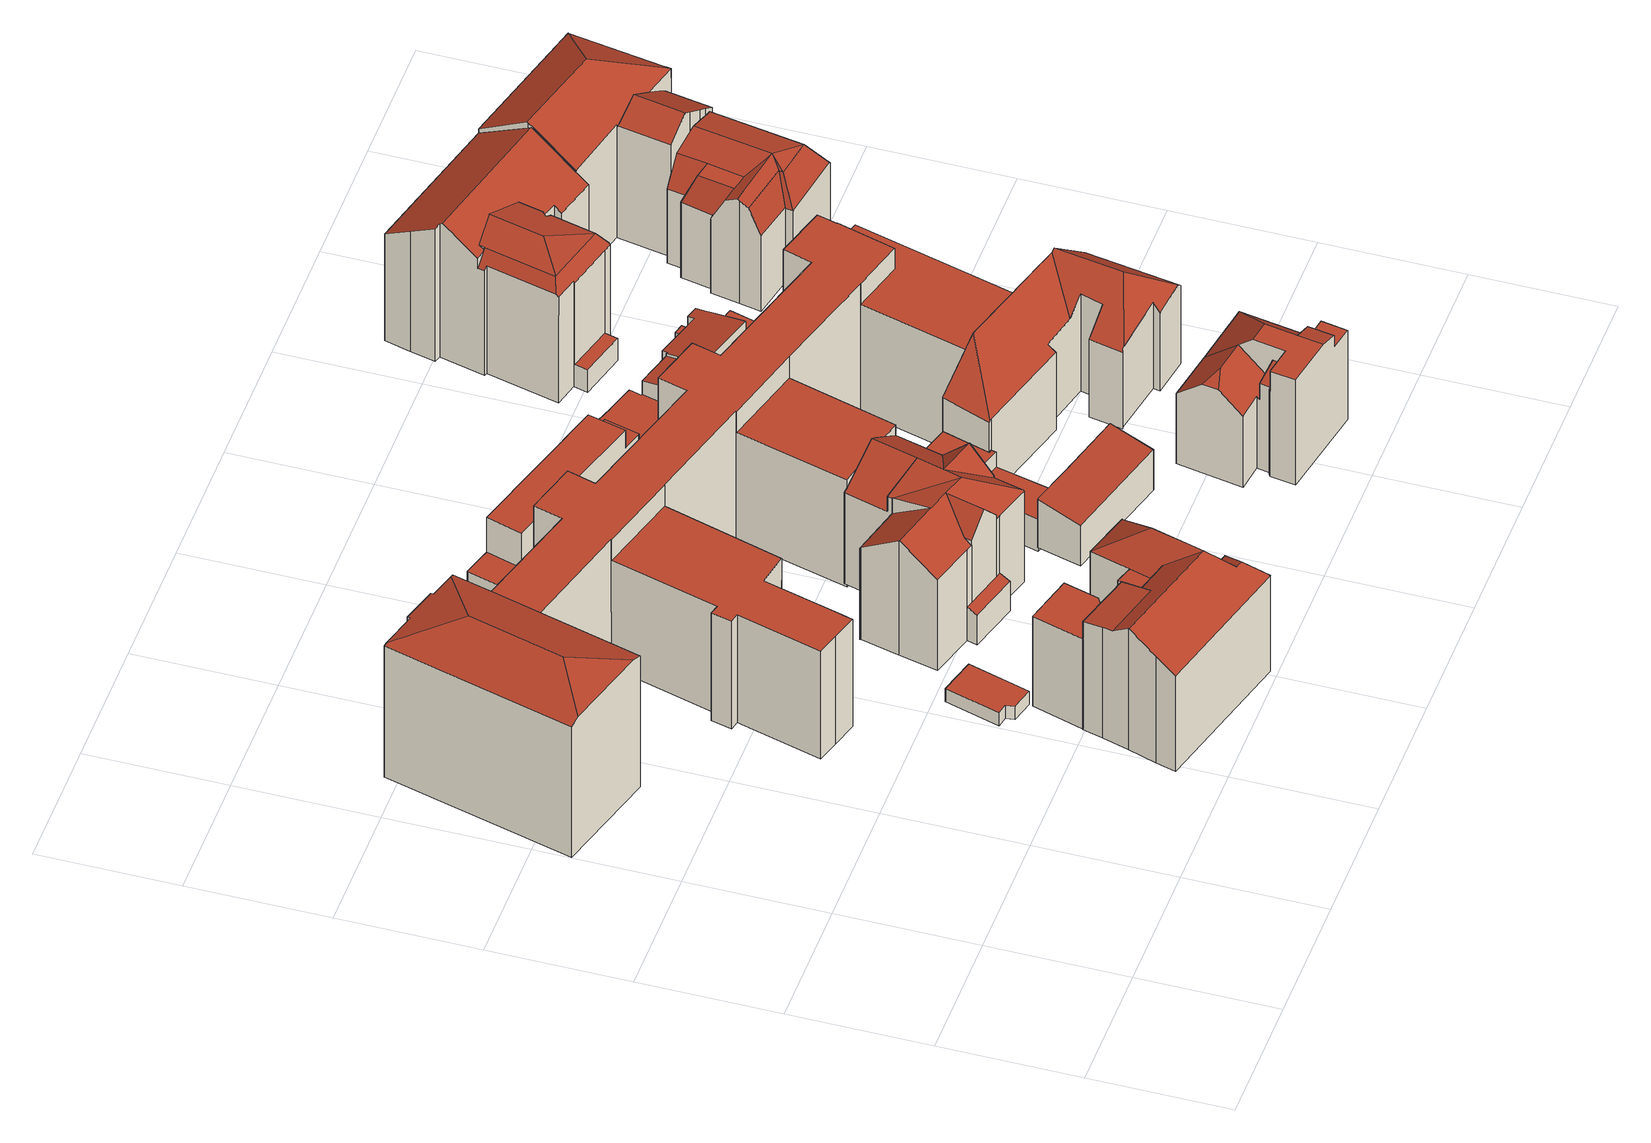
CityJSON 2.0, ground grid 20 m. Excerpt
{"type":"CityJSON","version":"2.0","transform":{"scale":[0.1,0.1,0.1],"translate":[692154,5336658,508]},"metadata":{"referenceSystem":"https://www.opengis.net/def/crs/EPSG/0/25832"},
"CityObjects":{
"building1":{"type":"Building","attributes":{"Gemeindeschluessel":"09162000","HoeheDach":"513.047","HoeheGrund":"510.760","Methode":"1000","NiedrigsteTraufeDesGebaeudes":"513.047","Geometrietyp2DReferenz":"3000","function":"31001_2000","roofType":"1000","measuredHeight":2.29},"geometry":[{"type":"Solid","lod":"2","boundaries":[[[[0,1,2,3]],[[4,5,6,3,2,7]],[[8,9,5,4]],[[0,10,9,8,11,1]],[[9,10,6,5]],[[1,11,7,2]],[[11,8,4,7]],[[10,0,3,6]]]],"semantics":{"surfaces":[{"type":"WallSurface"},{"type":"GroundSurface"},{"type":"RoofSurface","Dachneigung":"90.000","Dachorientierung":"-1.000","Flaeche":"48.990","Z_MAX":"2.287","Z_MAX_ASL":"513.047","Z_MIN":"2.287","Z_MIN_ASL":"513.047"}],"values":[[0,1,0,2,0,0,0,0]]}}]},
"building2":{"type":"Building","attributes":{"Gemeindeschluessel":"09162000","HoeheDach":"526.055","HoeheGrund":"510.830","Methode":"1000","NiedrigsteTraufeDesGebaeudes":"526.055","Geometrietyp2DReferenz":"3000","function":"31001_2000","roofType":"1000","measuredHeight":15.22},"geometry":[{"type":"Solid","lod":"2","boundaries":[[[[12,13,14,15,16,17]],[[14,13,18,19]],[[20,19,18,21,22,23]],[[15,14,19,20]],[[16,15,20,23]],[[13,12,21,18]],[[12,17,22,21]],[[17,16,23,22]]]],"semantics":{"surfaces":[{"type":"RoofSurface","Dachneigung":"90.000","Dachorientierung":"-1.000","Flaeche":"55.964","Z_MAX":"15.225","Z_MAX_ASL":"526.055","Z_MIN":"15.225","Z_MIN_ASL":"526.055"},{"type":"WallSurface"},{"type":"GroundSurface"}],"values":[[0,1,2,1,1,1,1,1]]}}]},
"building3":{"type":"Building","attributes":{"Gemeindeschluessel":"09162000","HoeheDach":"531.380","HoeheGrund":"510.670","Methode":"2000","NiedrigsteTraufeDesGebaeudes":"526.900","Geometrietyp2DReferenz":"3000","function":"31001_9998","roofType":"3200","measuredHeight":20.71,"storeysAboveGround":4},"address":[{"country":"Germany","locality":"München","thoroughfareName":"Ohmstraße 3"}],"geometry":[{"type":"Solid","lod":"2","boundaries":[[[[24,25,26,27]],[[28,29,30,31,32,33]],[[34,35,36,37,38]],[[39,40,41,42]],[[43,44,45,34,38,27,26,46,47,48,49,50,39,42]],[[51,40,52,28,33]],[[42,41,53,54,55,43]],[[26,25,56,57,58,46]],[[59,58,57,60,31,30]],[[61,52,40,39,50]],[[48,30,29,62,49]],[[53,41,40,51,63]],[[32,31,60,64]],[[65,64,60,57,56]],[[47,59,30,48]],[[50,49,62,61]],[[32,64,65,36,35,66,33]],[[62,29,28,52,61]],[[25,24,37,36,65,56]],[[67,68,45,44]],[[45,68,66,35,34]],[[58,59,47,46]],[[44,43,55,67]],[[55,54,63,51,33,66,68,67]],[[37,24,27,38]],[[53,63,54]]]],"semantics":{"surfaces":[{"type":"WallSurface"},{"type":"RoofSurface","Dachneigung":"40.723","Dachorientierung":"287.472","Flaeche":"47.959","Z_MAX":"20.710","Z_MAX_ASL":"531.380","Z_MIN":"16.230","Z_MIN_ASL":"526.900"},{"type":"GroundSurface"},{"type":"RoofSurface","Dachneigung":"39.053","Dachorientierung":"107.456","Flaeche":"74.693","Z_MAX":"20.710","Z_MAX_ASL":"531.380","Z_MIN":"16.253","Z_MIN_ASL":"526.923"},{"type":"RoofSurface","Dachneigung":"90.000","Dachorientierung":"-1.000","Flaeche":"15.400","Z_MAX":"16.230","Z_MAX_ASL":"526.900","Z_MIN":"16.230","Z_MIN_ASL":"526.900"},{"type":"RoofSurface","Dachneigung":"59.947","Dachorientierung":"17.098","Flaeche":"4.739","Z_MAX":"18.370","Z_MAX_ASL":"529.040","Z_MIN":"16.253","Z_MIN_ASL":"526.923"},{"type":"RoofSurface","Dachneigung":"57.850","Dachorientierung":"17.083","Flaeche":"66.356","Z_MAX":"20.710","Z_MAX_ASL":"531.380","Z_MIN":"17.790","Z_MIN_ASL":"528.460"},{"type":"RoofSurface","Dachneigung":"57.023","Dachorientierung":"18.066","Flaeche":"30.373","Z_MAX":"20.709","Z_MAX_ASL":"531.380","Z_MIN":"16.262","Z_MIN_ASL":"526.932"},{"type":"RoofSurface","Dachneigung":"81.490","Dachorientierung":"17.079","Flaeche":"41.445","Z_MAX":"19.140","Z_MAX_ASL":"529.810","Z_MIN":"18.461","Z_MIN_ASL":"529.131"},{"type":"RoofSurface","Dachneigung":"57.688","Dachorientierung":"197.078","Flaeche":"166.985","Z_MAX":"20.710","Z_MAX_ASL":"531.380","Z_MIN":"16.254","Z_MIN_ASL":"526.924"},{"type":"RoofSurface","Dachneigung":"39.058","Dachorientierung":"107.456","Flaeche":"9.203","Z_MAX":"18.370","Z_MAX_ASL":"529.040","Z_MIN":"16.292","Z_MIN_ASL":"526.962"}],"values":[[0,1,0,0,2,3,0,0,4,0,0,5,0,0,0,0,6,7,8,0,0,0,0,9,0,10]]}}]},
"building4":{"type":"Building","attributes":{"Gemeindeschluessel":"09162000","HoeheDach":"529.031","HoeheGrund":"509.629","Methode":"2000","NiedrigsteTraufeDesGebaeudes":"514.641","Geometrietyp2DReferenz":"3000","function":"31001_9998","roofType":"3100","measuredHeight":19.4,"storeysAboveGround":4},"geometry":[{"type":"Solid","lod":"2","boundaries":[[[[69,70,71]],[[72,73,74,75,76]],[[77,78,79,80]],[[81,82,83]],[[83,84,85,86]],[[87,80,79,88]],[[89,90,72,76,91,92,93]],[[94,95,96,97]],[[98,88,72,90]],[[99,100,95,94,71,70]],[[79,101,102,99,70,88]],[[103,104,105,106]],[[107,108,109,89,93]],[[110,111,112,113]],[[85,114,115,107,116,86]],[[114,85,117,118]],[[73,72,88,70,69]],[[74,119,75]],[[102,101,120,121]],[[116,92,122,123,81,83,86]],[[76,82,81,123]],[[115,114,118,124]],[[77,80,87,105,104]],[[77,104,103,109,108,124,118,117,125,113,112,126,127,97,96,128,121,120,78]],[[122,92,91]],[[122,91,76,123]],[[125,117,85,84,129]],[[84,83,82,76,75,130,129]],[[107,115,124,108]],[[125,129,130,110,113]],[[119,131,111,110,130,75]],[[71,94,97,127,74,73,69]],[[111,131,126,112]],[[128,100,99,102,121]],[[103,106,98,90,89,109]],[[95,100,128,96]],[[120,101,79,78]],[[126,131,119,74,127]],[[93,92,116,107]],[[98,106,105,87,88]]]],"semantics":{"surfaces":[{"type":"WallSurface"},{"type":"RoofSurface","Dachneigung":"77.807","Dachorientierung":"15.228","Flaeche":"21.321","Z_MAX":"19.402","Z_MAX_ASL":"529.031","Z_MIN":"18.108","Z_MIN_ASL":"527.737"},{"type":"RoofSurface","Dachneigung":"45.499","Dachorientierung":"15.217","Flaeche":"17.150","Z_MAX":"19.401","Z_MAX_ASL":"529.030","Z_MIN":"15.445","Z_MIN_ASL":"525.074"},{"type":"RoofSurface","Dachneigung":"55.131","Dachorientierung":"195.145","Flaeche":"33.361","Z_MAX":"19.401","Z_MAX_ASL":"529.030","Z_MIN":"15.403","Z_MIN_ASL":"525.032"},{"type":"RoofSurface","Dachneigung":"55.869","Dachorientierung":"105.179","Flaeche":"24.791","Z_MAX":"19.401","Z_MAX_ASL":"529.030","Z_MIN":"15.444","Z_MIN_ASL":"525.073"},{"type":"RoofSurface","Dachneigung":"59.999","Dachorientierung":"285.150","Flaeche":"52.749","Z_MAX":"19.401","Z_MAX_ASL":"529.030","Z_MIN":"15.428","Z_MIN_ASL":"525.057"},{"type":"RoofSurface","Dachneigung":"55.868","Dachorientierung":"105.145","Flaeche":"63.487","Z_MAX":"19.401","Z_MAX_ASL":"529.030","Z_MIN":"15.445","Z_MIN_ASL":"525.074"},{"type":"RoofSurface","Dachneigung":"67.140","Dachorientierung":"195.209","Flaeche":"12.369","Z_MAX":"5.645","Z_MAX_ASL":"515.274","Z_MIN":"5.012","Z_MIN_ASL":"514.641"},{"type":"RoofSurface","Dachneigung":"79.372","Dachorientierung":"285.134","Flaeche":"25.784","Z_MAX":"19.401","Z_MAX_ASL":"529.030","Z_MIN":"18.108","Z_MIN_ASL":"527.737"},{"type":"RoofSurface","Dachneigung":"41.519","Dachorientierung":"285.175","Flaeche":"14.770","Z_MAX":"19.401","Z_MAX_ASL":"529.030","Z_MIN":"16.158","Z_MIN_ASL":"525.787"},{"type":"GroundSurface"},{"type":"RoofSurface","Dachneigung":"41.545","Dachorientierung":"105.161","Flaeche":"14.765","Z_MAX":"19.401","Z_MAX_ASL":"529.030","Z_MIN":"16.161","Z_MIN_ASL":"525.790"},{"type":"RoofSurface","Dachneigung":"55.119","Dachorientierung":"195.229","Flaeche":"63.470","Z_MAX":"19.402","Z_MAX_ASL":"529.031","Z_MIN":"15.402","Z_MIN_ASL":"525.031"},{"type":"RoofSurface","Dachneigung":"56.392","Dachorientierung":"15.206","Flaeche":"53.920","Z_MAX":"19.402","Z_MAX_ASL":"529.031","Z_MIN":"15.467","Z_MIN_ASL":"525.096"},{"type":"RoofSurface","Dachneigung":"44.060","Dachorientierung":"195.192","Flaeche":"16.773","Z_MAX":"19.401","Z_MAX_ASL":"529.030","Z_MIN":"15.444","Z_MIN_ASL":"525.073"}],"values":[[0,1,0,0,0,2,3,0,4,5,6,0,0,0,7,0,8,0,0,0,9,0,0,10,0,11,0,12,0,0,13,0,0,0,0,0,0,0,0,14]]}}]},
"building5":{"type":"Building","attributes":{"Gemeindeschluessel":"09162000","HoeheDach":"533.450","HoeheGrund":"508.462","Methode":"2000","NiedrigsteTraufeDesGebaeudes":"526.786","Geometrietyp2DReferenz":"3000","function":"31001_9998","roofType":"1000","measuredHeight":24.99,"storeysAboveGround":5},"address":[{"country":"Germany","locality":"München","thoroughfareName":"Leopoldstraße 28"}],"geometry":[{"type":"Solid","lod":"2","boundaries":[[[[132,133,134,135,136]],[[137,138,139,140]],[[141,142,143,144]],[[145,146,147,148,135,134,149,150,151]],[[152,153,154,155]],[[134,133,156,157,158,159,149]],[[160,161,162,152,155]],[[163,164,165,166]],[[167,168,169,170]],[[150,171,151]],[[161,172,173,162]],[[174,175,176,177,172,161,178,179,180,181,138,137,141,144,182,183,184,185,186,187,188,189,190,191]],[[192,193,194,195,196,197,198,199]],[[200,201,202,203]],[[204,205,206,207]],[[208,209,159,158,210]],[[187,186,211,212]],[[150,149,159,209,213,171]],[[187,212,214,188]],[[188,214,215,147,189]],[[216,217,185,184]],[[218,167,170,219]],[[220,197,196,178,221]],[[185,217,211,186]],[[146,145,222,223]],[[182,224,225,183]],[[144,143,224,182]],[[153,152,162,173,205,204,226]],[[165,164,227,174,191,228]],[[135,148,229,136]],[[230,227,164,163,231,168,167,218,201,200,232,233]],[[198,234,235,199]],[[156,133,132,236]],[[158,157,237,210]],[[190,146,223,228,191]],[[180,179,195,194]],[[201,218,219,202]],[[213,209,208,238]],[[168,231,239,169]],[[240,176,175,230,233,241]],[[147,146,190,189]],[[242,181,180,194,193,243]],[[176,240,244,177]],[[192,245,243,193]],[[148,147,215,229]],[[183,225,216,184]],[[235,234,220,221,160,155,154,246,207,206,244,240,241,247,203,202,219,170,169,239,166,165,228,223,222,238,208,210,237,236,132,136,229,215,214,212,211,217,216,225,224,143,142,140,139,242,243,245]],[[181,242,139,138]],[[198,197,220,234]],[[161,160,221,178]],[[157,156,236,237]],[[192,199,235,245]],[[226,204,207,246]],[[246,154,153,226]],[[137,140,142,141]],[[222,145,151,171,213,238]],[[179,178,196,195]],[[206,205,173,172,177,244]],[[241,233,232,247]],[[239,231,163,166]],[[232,200,203,247]],[[174,227,230,175]]]],"semantics":{"surfaces":[{"type":"WallSurface"},{"type":"RoofSurface","Dachneigung":"71.500","Dachorientierung":"105.253","Flaeche":"187.745","Z_MAX":"24.988","Z_MAX_ASL":"533.450","Z_MIN":"22.288","Z_MIN_ASL":"530.750"},{"type":"RoofSurface","Dachneigung":"71.495","Dachorientierung":"15.410","Flaeche":"62.628","Z_MAX":"24.988","Z_MAX_ASL":"533.450","Z_MIN":"22.299","Z_MIN_ASL":"530.761"},{"type":"RoofSurface","Dachneigung":"71.495","Dachorientierung":"195.516","Flaeche":"43.605","Z_MAX":"24.988","Z_MAX_ASL":"533.450","Z_MIN":"22.829","Z_MIN_ASL":"531.291"},{"type":"RoofSurface","Dachneigung":"90.000","Dachorientierung":"-1.000","Flaeche":"719.217","Z_MAX":"21.874","Z_MAX_ASL":"530.336","Z_MIN":"21.874","Z_MIN_ASL":"530.336"},{"type":"RoofSurface","Dachneigung":"90.000","Dachorientierung":"-1.000","Flaeche":"234.125","Z_MAX":"18.339","Z_MAX_ASL":"526.801","Z_MIN":"18.339","Z_MIN_ASL":"526.801"},{"type":"RoofSurface","Dachneigung":"71.500","Dachorientierung":"285.253","Flaeche":"187.670","Z_MAX":"24.988","Z_MAX_ASL":"533.450","Z_MIN":"22.305","Z_MIN_ASL":"530.767"},{"type":"RoofSurface","Dachneigung":"90.000","Dachorientierung":"-1.000","Flaeche":"199.565","Z_MAX":"18.324","Z_MAX_ASL":"526.786","Z_MIN":"18.324","Z_MIN_ASL":"526.786"},{"type":"RoofSurface","Dachneigung":"90.000","Dachorientierung":"-1.000","Flaeche":"322.842","Z_MAX":"18.336","Z_MAX_ASL":"526.798","Z_MIN":"18.336","Z_MIN_ASL":"526.798"},{"type":"GroundSurface"}],"values":[[0,0,0,1,0,2,0,0,0,3,0,4,5,0,0,0,0,6,0,0,0,0,0,0,0,0,0,7,0,0,8,0,0,0,0,0,0,0,0,0,0,0,0,0,0,0,9,0,0,0,0,0,0,0,0,0,0,0,0,0,0,0]]}}]},
"building6":{"type":"Building","attributes":{"Gemeindeschluessel":"09162000","HoeheDach":"520.020","HoeheGrund":"509.420","Methode":"2000","NiedrigsteTraufeDesGebaeudes":"514.130","Geometrietyp2DReferenz":"3000","function":"31001_9998","roofType":"1000","measuredHeight":10.6,"storeysAboveGround":3},"geometry":[{"type":"Solid","lod":"2","boundaries":[[[[248,249,250,251]],[[250,249,252,253]],[[254,255,256,257,258,259,260,261,262]],[[256,263,252,249,248,264,265,257]],[[253,252,263,266,267,268]],[[266,263,256,255]],[[269,270,271,265,264,272,273]],[[248,251,272,264]],[[268,267,254,262]],[[265,271,258,257]],[[269,273,261,260]],[[270,269,260,259]],[[267,266,255,254]],[[261,273,272,251,250,253,268,262]],[[271,270,259,258]]]],"semantics":{"surfaces":[{"type":"RoofSurface","Dachneigung":"90.000","Dachorientierung":"-1.000","Flaeche":"129.380","Z_MAX":"10.600","Z_MAX_ASL":"520.020","Z_MIN":"10.600","Z_MIN_ASL":"520.020"},{"type":"WallSurface"},{"type":"GroundSurface"},{"type":"RoofSurface","Dachneigung":"90.000","Dachorientierung":"-1.000","Flaeche":"23.624","Z_MAX":"4.710","Z_MAX_ASL":"514.130","Z_MIN":"4.710","Z_MIN_ASL":"514.130"},{"type":"RoofSurface","Dachneigung":"90.000","Dachorientierung":"-1.000","Flaeche":"16.765","Z_MAX":"7.570","Z_MAX_ASL":"516.990","Z_MIN":"7.570","Z_MIN_ASL":"516.990"}],"values":[[0,1,2,1,3,1,4,1,1,1,1,1,1,1,1]]}}]},
"building7":{"type":"Building","attributes":{"Gemeindeschluessel":"09162000","HoeheDach":"518.525","HoeheGrund":"510.283","Methode":"1000","NiedrigsteTraufeDesGebaeudes":"517.146","Geometrietyp2DReferenz":"3000","function":"31001_9998","roofType":"2100","measuredHeight":8.24,"storeysAboveGround":2},"geometry":[{"type":"Solid","lod":"2","boundaries":[[[[274,275,276,277]],[[278,279,280,281]],[[275,278,281,276]],[[280,282,283,277,276,281]],[[274,284,285,279,278,275]],[[284,274,277,283]],[[285,284,283,282]],[[279,285,282,280]]]],"semantics":{"surfaces":[{"type":"WallSurface"},{"type":"GroundSurface"},{"type":"RoofSurface","Dachneigung":"78.176","Dachorientierung":"195.146","Flaeche":"113.513","Z_MAX":"8.242","Z_MAX_ASL":"518.525","Z_MIN":"6.863","Z_MIN_ASL":"517.146"}],"values":[[0,0,0,1,2,0,0,0]]}}]},
"building8":{"type":"Building","attributes":{"Gemeindeschluessel":"09162000","HoeheDach":"517.354","HoeheGrund":"509.382","Methode":"2000","NiedrigsteTraufeDesGebaeudes":"514.900","Geometrietyp2DReferenz":"3000","function":"31001_2000","roofType":"1000","measuredHeight":7.97},"geometry":[{"type":"Solid","lod":"2","boundaries":[[[[286,287,288,289]],[[290,291,292,293]],[[294,288,287,290,293,295]],[[296,297,298,299]],[[297,286,289,300,301,298]],[[300,294,295,301]],[[291,302,303,292]],[[302,296,299,303]],[[297,296,302,291,290,287,286]],[[289,288,294,300]],[[293,292,303,299,298,301,295]]]],"semantics":{"surfaces":[{"type":"WallSurface"},{"type":"RoofSurface","Dachneigung":"90.000","Dachorientierung":"-1.000","Flaeche":"39.869","Z_MAX":"7.973","Z_MAX_ASL":"517.354","Z_MIN":"7.973","Z_MIN_ASL":"517.354"},{"type":"RoofSurface","Dachneigung":"90.000","Dachorientierung":"-1.000","Flaeche":"55.481","Z_MAX":"5.518","Z_MAX_ASL":"514.900","Z_MIN":"5.518","Z_MIN_ASL":"514.900"},{"type":"GroundSurface"}],"values":[[0,0,0,0,0,0,0,0,1,2,3]]}}]},
"building9":{"type":"Building","attributes":{"Gemeindeschluessel":"09162000","HoeheDach":"527.880","HoeheGrund":"509.979","Methode":"2000","NiedrigsteTraufeDesGebaeudes":"521.880","Geometrietyp2DReferenz":"3000","function":"31001_9998","roofType":"3300","measuredHeight":17.9,"storeysAboveGround":3},"address":[{"country":"Germany","locality":"München","thoroughfareName":"Kaulbachstraße 75"}],"geometry":[{"type":"Solid","lod":"2","boundaries":[[[[304,305,306,307,308,309,310,311]],[[312,313,314,315,316]],[[317,318,319,320,321,322,323]],[[324,314,313]],[[325,326,327,328,329]],[[330,322,321,331,328,327]],[[332,324,305]],[[309,308,333,334]],[[335,336,318,317]],[[331,321,320]],[[322,330,337,323]],[[324,332,338,315,314]],[[339,340,341,342,337,330,327,326,343]],[[328,331,320,319,329]],[[316,315,338,304,311,339,343]],[[312,316,343,326,325,344]],[[345,346,342,341]],[[329,319,318,336,333,308,307]],[[332,305,304,338]],[[340,310,309,334,345,341]],[[323,337,342,346,335,317]],[[311,310,340,339]],[[312,344,313]],[[329,307,306,325]],[[325,306,305,324,313,344]],[[336,335,346,345,334,333]]]],"semantics":{"surfaces":[{"type":"RoofSurface","Dachneigung":"90.000","Dachorientierung":"-1.000","Flaeche":"44.059","Z_MAX":"17.901","Z_MAX_ASL":"527.880","Z_MIN":"17.901","Z_MIN_ASL":"527.880"},{"type":"RoofSurface","Dachneigung":"90.000","Dachorientierung":"-1.000","Flaeche":"14.333","Z_MAX":"15.171","Z_MAX_ASL":"525.150","Z_MIN":"15.171","Z_MIN_ASL":"525.150"},{"type":"RoofSurface","Dachneigung":"49.719","Dachorientierung":"189.537","Flaeche":"46.630","Z_MAX":"16.121","Z_MAX_ASL":"526.100","Z_MIN":"11.901","Z_MIN_ASL":"521.880"},{"type":"WallSurface"},{"type":"RoofSurface","Dachneigung":"70.622","Dachorientierung":"279.863","Flaeche":"3.573","Z_MAX":"16.121","Z_MAX_ASL":"526.100","Z_MIN":"15.119","Z_MIN_ASL":"525.098"},{"type":"GroundSurface"},{"type":"RoofSurface","Dachneigung":"49.719","Dachorientierung":"9.537","Flaeche":"47.900","Z_MAX":"16.121","Z_MAX_ASL":"526.100","Z_MIN":"11.944","Z_MIN_ASL":"521.922"},{"type":"RoofSurface","Dachneigung":"77.287","Dachorientierung":"99.978","Flaeche":"11.079","Z_MAX":"17.901","Z_MAX_ASL":"527.880","Z_MIN":"17.261","Z_MIN_ASL":"527.240"},{"type":"RoofSurface","Dachneigung":"49.574","Dachorientierung":"9.536","Flaeche":"60.453","Z_MAX":"17.901","Z_MAX_ASL":"527.880","Z_MIN":"11.944","Z_MIN_ASL":"521.922"},{"type":"RoofSurface","Dachneigung":"47.796","Dachorientierung":"99.967","Flaeche":"72.396","Z_MAX":"17.901","Z_MAX_ASL":"527.880","Z_MIN":"11.944","Z_MIN_ASL":"521.923"},{"type":"RoofSurface","Dachneigung":"74.254","Dachorientierung":"279.978","Flaeche":"6.871","Z_MAX":"15.631","Z_MAX_ASL":"525.610","Z_MIN":"14.436","Z_MIN_ASL":"524.414"}],"values":[[0,1,2,3,3,3,3,3,3,4,3,3,5,6,3,3,3,3,7,3,3,3,3,8,9,10]]}}]},
"building10":{"type":"Building","attributes":{"Gemeindeschluessel":"09162000","HoeheDach":"528.800","HoeheGrund":"509.368","Methode":"2000","NiedrigsteTraufeDesGebaeudes":"522.523","Geometrietyp2DReferenz":"3000","function":"31001_1000","roofType":"2100","measuredHeight":19.43,"storeysAboveGround":4},"address":[{"country":"Germany","locality":"München","thoroughfareName":"Kaulbachstraße 77"}],"geometry":[{"type":"Solid","lod":"2","boundaries":[[[[347,348,349,350,351,352]],[[353,354,355,356]],[[357,358,359,360,361]],[[362,363,364,365]],[[349,348,366,367]],[[368,357,361,369,370]],[[371,372,373,374,375,363,362,356,355,298,299,303,367,366,376,377,378,379]],[[360,380,381,365,364,382,383,384,369,361]],[[379,378,359,358]],[[383,382,375,374]],[[351,350,303,299]],[[298,385,352,351,299]],[[353,381,380,386,387,347,352,385,354]],[[353,356,362,365,381]],[[384,383,374,373]],[[385,298,355,354]],[[386,377,376,387]],[[372,370,369,384,373]],[[350,349,367,303]],[[368,370,372,371]],[[387,376,366,348,347]],[[379,358,357,368,371]],[[377,386,380,360,359,378]],[[382,364,363,375]]]],"semantics":{"surfaces":[{"type":"RoofSurface","Dachneigung":"53.964","Dachorientierung":"279.730","Flaeche":"33.472","Z_MAX":"19.102","Z_MAX_ASL":"528.470","Z_MIN":"13.155","Z_MIN_ASL":"522.523"},{"type":"WallSurface"},{"type":"RoofSurface","Dachneigung":"49.426","Dachorientierung":"99.730","Flaeche":"112.454","Z_MAX":"19.432","Z_MAX_ASL":"528.800","Z_MIN":"13.376","Z_MIN_ASL":"522.744"},{"type":"RoofSurface","Dachneigung":"36.060","Dachorientierung":"195.201","Flaeche":"42.460","Z_MAX":"19.432","Z_MAX_ASL":"528.800","Z_MIN":"13.374","Z_MIN_ASL":"522.742"},{"type":"GroundSurface"},{"type":"RoofSurface","Dachneigung":"49.426","Dachorientierung":"279.730","Flaeche":"68.158","Z_MAX":"19.432","Z_MAX_ASL":"528.800","Z_MIN":"13.171","Z_MIN_ASL":"522.539"},{"type":"RoofSurface","Dachneigung":"51.110","Dachorientierung":"195.201","Flaeche":"169.396","Z_MAX":"19.102","Z_MAX_ASL":"528.470","Z_MIN":"13.226","Z_MIN_ASL":"522.593"}],"values":[[0,1,2,1,1,3,4,5,1,1,1,1,6,1,1,1,1,1,1,1,1,1,1,1]]}}]},
"building11":{"type":"Building","attributes":{"Gemeindeschluessel":"09162000","HoeheDach":"518.413","HoeheGrund":"508.680","Methode":"2000","NiedrigsteTraufeDesGebaeudes":"513.150","Geometrietyp2DReferenz":"3000","function":"31001_1000","roofType":"2100","measuredHeight":9.73,"storeysAboveGround":2},"geometry":[{"type":"Solid","lod":"2","boundaries":[[[[388,389,390,391]],[[392,393,394,395]],[[396,397,398,399]],[[400,401,402,403]],[[404,405,406,407,408,409,401,400,389,388,410]],[[411,412,413,407,406,414]],[[401,409,415,402]],[[416,396,399,417]],[[412,418,419,413]],[[420,421,422,423]],[[424,425,426,417,399,398,427,428,429,395,394,423,422,430,403,402,415,431,411,414]],[[418,412,411,431]],[[432,392,395,429]],[[397,396,416,433,434,435,421,420,393,392,432,436,437]],[[438,439,434,433]],[[397,437,427,398]],[[406,405,424,414]],[[390,439,438,391]],[[415,409,408,419,418,431]],[[430,435,434,439,390,389,400,403]],[[421,435,430,422]],[[405,404,425,424]],[[393,420,423,394]],[[426,410,388,391,438,433,416,417]],[[437,436,428,427]],[[408,407,413,419]],[[404,410,426,425]],[[436,432,429,428]]]],"semantics":{"surfaces":[{"type":"WallSurface"},{"type":"RoofSurface","Dachneigung":"79.219","Dachorientierung":"16.636","Flaeche":"64.530","Z_MAX":"9.733","Z_MAX_ASL":"518.413","Z_MIN":"8.300","Z_MIN_ASL":"516.980"},{"type":"RoofSurface","Dachneigung":"90.000","Dachorientierung":"-1.000","Flaeche":"3.544","Z_MAX":"4.470","Z_MAX_ASL":"513.150","Z_MIN":"4.470","Z_MIN_ASL":"513.150"},{"type":"GroundSurface"},{"type":"RoofSurface","Dachneigung":"90.000","Dachorientierung":"-1.000","Flaeche":"62.326","Z_MAX":"6.010","Z_MAX_ASL":"514.690","Z_MIN":"6.010","Z_MIN_ASL":"514.690"},{"type":"RoofSurface","Dachneigung":"79.426","Dachorientierung":"16.619","Flaeche":"31.542","Z_MAX":"9.325","Z_MAX_ASL":"518.005","Z_MIN":"8.292","Z_MIN_ASL":"516.972"}],"values":[[0,0,0,0,1,0,0,0,2,0,3,0,0,4,0,0,0,5,0,0,0,0,0,0,0,0,0,0]]}}]},
"building12":{"type":"Building","attributes":{"Gemeindeschluessel":"09162000","HoeheDach":"513.228","HoeheGrund":"508.680","Methode":"1000","NiedrigsteTraufeDesGebaeudes":"513.228","Geometrietyp2DReferenz":"3000","function":"31001_2000","roofType":"1000","measuredHeight":4.55},"geometry":[{"type":"Solid","lod":"2","boundaries":[[[[440,441,442,443,444,445]],[[442,441,426,446]],[[443,442,446,447]],[[447,414,444,443]],[[424,414,447,446,426,425]],[[424,425,440,445]],[[441,440,425,426]],[[445,444,414,424]]]],"semantics":{"surfaces":[{"type":"RoofSurface","Dachneigung":"90.000","Dachorientierung":"-1.000","Flaeche":"33.333","Z_MAX":"4.548","Z_MAX_ASL":"513.228","Z_MIN":"4.548","Z_MIN_ASL":"513.228"},{"type":"WallSurface"},{"type":"GroundSurface"}],"values":[[0,1,1,1,2,1,1,1]]}}]},
"building13":{"type":"Building","attributes":{"Gemeindeschluessel":"09162000","HoeheDach":"533.360","HoeheGrund":"510.530","Methode":"2000","NiedrigsteTraufeDesGebaeudes":"514.270","Geometrietyp2DReferenz":"3000","function":"31001_1000","roofType":"3100","measuredHeight":22.83,"storeysAboveGround":4},"address":[{"country":"Germany","locality":"München","thoroughfareName":"Giselastraße 6"}],"geometry":[{"type":"Solid","lod":"2","boundaries":[[[[448,449,450,451]],[[452,453,454,455,456,457,458,459]],[[460,461,462,463,464]],[[451,465,466,467,448]],[[458,457,468,469]],[[470,462,461,471,472,473,474]],[[475,476,452,459]],[[477,478,479,480]],[[481,482,483,484,485]],[[463,462,470,486]],[[487,488,489,490]],[[490,489,491,471,461,460]],[[492,482,493,486,470,494,467,466,495]],[[496,455,454,477,480]],[[482,492,497,483]],[[456,455,496,498]],[[499,500,478,477,454,453,501,502,503,504,473,472,491,489,488]],[[483,497,505,484]],[[479,506,507,487,490,460,464,508,481,485,509,510,465,451,450,476,475,469,468,498,496,480]],[[500,499,507,506]],[[482,481,508,493]],[[473,504,511,494,474]],[[450,449,512,501,453,452,476]],[[467,494,511,502,512,449,448]],[[498,468,457,456]],[[466,465,510,495]],[[511,504,503]],[[478,500,506,479]],[[474,494,470]],[[459,458,469,475]],[[484,505,509,485]],[[501,512,502]],[[511,503,502]],[[509,505,497,492,495,510]],[[499,488,487,507]],[[493,508,464,463,486]],[[471,491,472]]]],"semantics":{"surfaces":[{"type":"WallSurface"},{"type":"RoofSurface","Dachneigung":"59.102","Dachorientierung":"16.398","Flaeche":"208.460","Z_MAX":"22.830","Z_MAX_ASL":"533.360","Z_MIN":"18.080","Z_MIN_ASL":"528.610"},{"type":"RoofSurface","Dachneigung":"79.006","Dachorientierung":"106.157","Flaeche":"47.151","Z_MAX":"20.930","Z_MAX_ASL":"531.460","Z_MIN":"20.000","Z_MIN_ASL":"530.530"},{"type":"RoofSurface","Dachneigung":"32.794","Dachorientierung":"106.157","Flaeche":"16.191","Z_MAX":"20.000","Z_MAX_ASL":"530.530","Z_MIN":"17.895","Z_MIN_ASL":"528.425"},{"type":"RoofSurface","Dachneigung":"30.441","Dachorientierung":"196.398","Flaeche":"29.307","Z_MAX":"20.000","Z_MAX_ASL":"530.530","Z_MIN":"17.650","Z_MIN_ASL":"528.180"},{"type":"RoofSurface","Dachneigung":"57.144","Dachorientierung":"196.397","Flaeche":"150.405","Z_MAX":"22.830","Z_MAX_ASL":"533.360","Z_MIN":"17.274","Z_MIN_ASL":"527.804"},{"type":"RoofSurface","Dachneigung":"90.000","Dachorientierung":"-1.000","Flaeche":"13.735","Z_MAX":"3.740","Z_MAX_ASL":"514.270","Z_MIN":"3.740","Z_MIN_ASL":"514.270"},{"type":"GroundSurface"},{"type":"RoofSurface","Dachneigung":"79.006","Dachorientierung":"286.157","Flaeche":"47.519","Z_MAX":"20.930","Z_MAX_ASL":"531.460","Z_MIN":"20.000","Z_MIN_ASL":"530.530"},{"type":"RoofSurface","Dachneigung":"37.895","Dachorientierung":"286.157","Flaeche":"24.071","Z_MAX":"20.000","Z_MAX_ASL":"530.530","Z_MIN":"17.759","Z_MIN_ASL":"528.289"},{"type":"RoofSurface","Dachneigung":"79.011","Dachorientierung":"196.398","Flaeche":"23.355","Z_MAX":"20.930","Z_MAX_ASL":"531.460","Z_MIN":"20.000","Z_MIN_ASL":"530.530"}],"values":[[0,1,0,0,0,2,0,0,0,3,0,0,4,0,0,0,5,6,7,0,0,8,0,9,0,0,0,0,10,0,0,0,0,0,0,0,0]]}}]},
"building14":{"type":"Building","attributes":{"Gemeindeschluessel":"09162000","HoeheDach":"527.780","HoeheGrund":"510.150","Methode":"2000","NiedrigsteTraufeDesGebaeudes":"522.683","Geometrietyp2DReferenz":"3000","function":"31001_1000","roofType":"3400","measuredHeight":17.63,"storeysAboveGround":3},"address":[{"country":"Germany","locality":"München","thoroughfareName":"Kaulbachstraße 83"}],"geometry":[{"type":"Solid","lod":"2","boundaries":[[[[513,514,515,516,517]],[[518,519,520,521,522]],[[513,517,523,524]],[[525,526,527]],[[528,529,530,531,526,532]],[[533,534,521,520,525]],[[535,536,530,529,537]],[[538,539,540,541,542]],[[543,536,535,544]],[[537,529,528,516,515,545]],[[546,519,518,547]],[[548,544,535,537,545,549,550,551,552,553,554,547,518,522,555]],[[548,556,557,543,544]],[[553,539,538,558,554]],[[540,539,553,552]],[[526,559,517,516,528,532]],[[534,533,556,548,555]],[[549,545,515,514]],[[558,538,542,559,526,560]],[[554,558,560,546,547]],[[551,561,541,540,552]],[[551,550,562,561]],[[555,522,521,534]],[[536,543,557,531,530]],[[562,550,549,514,513,524]],[[520,519,546,560,526,525]],[[523,517,559,542]],[[562,524,523,542,541,561]],[[531,527,526]],[[556,533,525,527]],[[531,557,556,527]]]],"semantics":{"surfaces":[{"type":"RoofSurface","Dachneigung":"28.428","Dachorientierung":"12.166","Flaeche":"7.684","Z_MAX":"16.600","Z_MAX_ASL":"526.750","Z_MIN":"12.556","Z_MIN_ASL":"522.706"},{"type":"WallSurface"},{"type":"RoofSurface","Dachneigung":"22.648","Dachorientierung":"282.314","Flaeche":"21.498","Z_MAX":"16.600","Z_MAX_ASL":"526.750","Z_MIN":"12.556","Z_MIN_ASL":"522.706"},{"type":"RoofSurface","Dachneigung":"65.612","Dachorientierung":"192.168","Flaeche":"7.288","Z_MAX":"17.630","Z_MAX_ASL":"527.780","Z_MIN":"16.600","Z_MIN_ASL":"526.750"},{"type":"RoofSurface","Dachneigung":"58.104","Dachorientierung":"192.167","Flaeche":"17.419","Z_MAX":"17.630","Z_MAX_ASL":"527.780","Z_MIN":"16.600","Z_MIN_ASL":"526.750"},{"type":"RoofSurface","Dachneigung":"31.020","Dachorientierung":"102.314","Flaeche":"69.078","Z_MAX":"16.600","Z_MAX_ASL":"526.750","Z_MIN":"12.593","Z_MIN_ASL":"522.743"},{"type":"RoofSurface","Dachneigung":"32.025","Dachorientierung":"282.314","Flaeche":"17.291","Z_MAX":"16.600","Z_MAX_ASL":"526.750","Z_MIN":"12.533","Z_MIN_ASL":"522.683"},{"type":"GroundSurface"},{"type":"RoofSurface","Dachneigung":"58.698","Dachorientierung":"12.167","Flaeche":"14.614","Z_MAX":"17.630","Z_MAX_ASL":"527.780","Z_MIN":"16.600","Z_MIN_ASL":"526.750"},{"type":"RoofSurface","Dachneigung":"77.184","Dachorientierung":"282.314","Flaeche":"48.829","Z_MAX":"17.630","Z_MAX_ASL":"527.780","Z_MIN":"16.600","Z_MIN_ASL":"526.750"},{"type":"RoofSurface","Dachneigung":"26.333","Dachorientierung":"192.167","Flaeche":"31.199","Z_MAX":"16.600","Z_MAX_ASL":"526.750","Z_MIN":"12.583","Z_MIN_ASL":"522.733"},{"type":"RoofSurface","Dachneigung":"76.818","Dachorientierung":"102.314","Flaeche":"56.223","Z_MAX":"17.630","Z_MAX_ASL":"527.780","Z_MIN":"16.600","Z_MIN_ASL":"526.750"},{"type":"RoofSurface","Dachneigung":"90.000","Dachorientierung":"-1.000","Flaeche":"13.544","Z_MAX":"16.600","Z_MAX_ASL":"526.750","Z_MIN":"16.600","Z_MIN_ASL":"526.750"},{"type":"RoofSurface","Dachneigung":"21.623","Dachorientierung":"12.168","Flaeche":"9.238","Z_MAX":"16.600","Z_MAX_ASL":"526.750","Z_MIN":"12.533","Z_MIN_ASL":"522.683"},{"type":"RoofSurface","Dachneigung":"54.525","Dachorientierung":"282.319","Flaeche":"0.547","Z_MAX":"17.630","Z_MAX_ASL":"527.780","Z_MIN":"16.600","Z_MIN_ASL":"526.750"},{"type":"RoofSurface","Dachneigung":"31.662","Dachorientierung":"192.167","Flaeche":"36.800","Z_MAX":"16.600","Z_MAX_ASL":"526.750","Z_MIN":"12.591","Z_MIN_ASL":"522.741"},{"type":"RoofSurface","Dachneigung":"25.771","Dachorientierung":"282.317","Flaeche":"3.823","Z_MAX":"16.600","Z_MAX_ASL":"526.750","Z_MIN":"12.572","Z_MIN_ASL":"522.722"}],"values":[[0,1,2,3,4,5,1,6,1,1,1,7,1,1,1,8,1,1,9,1,1,1,1,10,1,11,12,13,14,15,16]]}}]},
"building15":{"type":"Building","attributes":{"Gemeindeschluessel":"09162000","HoeheDach":"534.000","HoeheGrund":"510.240","Methode":"2000","NiedrigsteTraufeDesGebaeudes":"523.060","Geometrietyp2DReferenz":"3000","function":"31001_9998","roofType":"3200","measuredHeight":23.76,"storeysAboveGround":6},"address":[{"country":"Germany","locality":"München","thoroughfareName":"Giselastraße 8"}],"geometry":[{"type":"Solid","lod":"2","boundaries":[[[[563,564,565,566,567,568,569]],[[570,571,572,573]],[[574,575,576,577]],[[571,578,579,572]],[[580,581,582,567,566]],[[581,583,584,582]],[[567,582,584,568]],[[585,586,587,588]],[[564,589,590,591,592,565]],[[591,586,585,593,592]],[[594,595,583,581,580,574,577,596]],[[597,575,574,580]],[[589,564,563,598]],[[599,570,573,600]],[[566,565,592,593,578,571,570,599,597,580]],[[590,589,598,601]],[[602,603,604,605,600,573,572,579,588,587,601,598,563,569]],[[587,586,591,590,601]],[[569,568,584,583,595,602]],[[605,576,575,597,599,600]],[[595,594,603,602]],[[579,578,593,585,588]],[[594,596,604,603]],[[604,596,577,576,605]]]],"semantics":{"surfaces":[{"type":"WallSurface"},{"type":"RoofSurface","Dachneigung":"56.136","Dachorientierung":"282.287","Flaeche":"33.792","Z_MAX":"21.570","Z_MAX_ASL":"531.810","Z_MIN":"19.051","Z_MIN_ASL":"529.291"},{"type":"RoofSurface","Dachneigung":"90.000","Dachorientierung":"-1.000","Flaeche":"11.565","Z_MAX":"12.820","Z_MAX_ASL":"523.060","Z_MIN":"12.820","Z_MIN_ASL":"523.060"},{"type":"RoofSurface","Dachneigung":"59.113","Dachorientierung":"102.298","Flaeche":"68.008","Z_MAX":"23.760","Z_MAX_ASL":"534.000","Z_MIN":"19.009","Z_MIN_ASL":"529.249"},{"type":"RoofSurface","Dachneigung":"57.049","Dachorientierung":"16.523","Flaeche":"155.053","Z_MAX":"23.760","Z_MAX_ASL":"534.000","Z_MIN":"19.012","Z_MIN_ASL":"529.252"},{"type":"RoofSurface","Dachneigung":"56.137","Dachorientierung":"102.291","Flaeche":"63.206","Z_MAX":"21.570","Z_MAX_ASL":"531.810","Z_MIN":"16.650","Z_MIN_ASL":"526.890"},{"type":"RoofSurface","Dachneigung":"57.049","Dachorientierung":"196.523","Flaeche":"161.175","Z_MAX":"23.760","Z_MAX_ASL":"534.000","Z_MIN":"18.980","Z_MIN_ASL":"529.220"},{"type":"GroundSurface"}],"values":[[0,0,1,0,0,0,2,0,3,4,5,0,0,0,6,0,7,0,0,0,0,0,0,0]]}}]}
},
"vertices":[
[398,283,50],[396,296,50],[396,296,28],[398,283,28],[404,378,28],[457,364,28],[431,275,28],[380,299,28],[404,378,50],[457,364,50],[431,275,50],[380,299,50],
[473,193,181],[487,201,181],[501,251,181],[429,270,181],[407,196,181],[469,179,181],[487,201,28],[501,251,28],[429,270,28],[473,193,28],[469,179,28],[407,196,28],
[407,196,211],[469,179,211],[469,179,27],[407,196,27],[578,159,234],[559,234,190],[543,177,189],[532,138,189],[545,134,205],[557,83,234],[388,130,27],[388,130,233],[394,152,218],[399,167,216],[399,167,27],[592,73,27],[592,73,189],[603,70,189],[603,70,27],[584,3,27],[367,60,27],[375,88,27],[513,167,27],[518,185,27],[543,177,27],[560,235,27],[631,215,27],[566,42,210],[630,215,189],[603,70,190],[585,3,190],[584,3,189],[494,172,211],[494,172,189],[513,167,189],[518,185,189],[488,149,189],[631,215,189],[560,235,189],[577,39,210],[488,149,205],[482,129,218],[387,128,234],[367,60,189],[375,88,207],
[573,509,197],[640,491,210],[573,509,171],[622,426,210],[571,502,197],[571,502,198],[555,445,210],[588,436,210],[697,474,16],[696,475,16],[696,475,171],[697,474,171],[545,388,178],[548,398,178],[545,388,170],[535,391,170],[535,391,73],[545,388,73],[687,436,210],[629,452,210],[663,356,170],[664,357,171],[604,383,178],[601,373,170],[609,371,170],[591,572,171],[597,570,175],[597,570,16],[591,572,16],[675,399,171],[658,557,210],[656,557,209],[714,543,171],[668,555,203],[676,401,16],[677,400,16],[677,400,172],[676,401,172],[609,371,73],[609,371,16],[663,356,16],[483,465,210],[496,519,173],[496,519,16],[483,465,16],[531,376,66],[605,356,66],[601,373,73],[535,391,16],[531,376,16],[571,502,171],[714,543,16],[668,555,16],[601,373,178],[573,380,210],[605,356,16],[470,409,16],[496,521,16],[571,502,16],[656,557,16],[470,409,170],[483,464,210],[496,521,171],
[188,990,5],[188,990,229],[226,979,229],[231,978,228],[231,978,5],[951,768,223],[1027,747,223],[1027,747,5],[951,768,5],[939,726,223],[939,726,5],[736,783,5],[736,783,223],[156,705,228],[197,853,228],[217,925,228],[228,968,228],[134,926,255],[96,788,255],[141,709,233],[715,543,188],[714,543,188],[714,543,5],[715,543,5],[189,994,228],[137,1009,228],[136,1004,229],[81,1019,229],[759,699,5],[759,699,223],[759,699,188],[304,658,188],[318,654,188],[318,654,5],[304,658,5],[276,503,188],[310,625,188],[310,625,5],[276,503,5],[17,743,233],[640,731,223],[640,731,188],[360,808,223],[479,775,223],[479,776,223],[640,732,223],[919,655,223],[996,634,223],[1020,718,223],[1019,718,223],[747,824,223],[671,845,223],[660,803,223],[456,860,223],[468,901,223],[392,922,223],[380,880,223],[217,925,223],[197,853,223],[361,809,223],[996,469,188],[1061,707,188],[1020,718,188],[996,634,188],[919,655,188],[877,501,188],[954,480,188],[968,476,188],[351,499,188],[347,483,188],[347,483,5],[351,499,5],[656,557,188],[597,570,188],[597,570,5],[656,557,5],[76,1020,5],[76,1020,228],[136,1004,5],[468,901,5],[392,922,5],[2,747,228],[380,880,5],[217,925,5],[660,803,5],[456,860,5],[308,494,188],[308,494,5],[877,501,5],[919,655,5],[156,705,5],[197,853,5],[747,824,5],[671,845,5],[668,555,188],[360,808,188],[361,809,5],[228,968,5],[479,775,188],[296,628,188],[382,613,188],[429,604,188],[954,480,5],[968,476,5],[189,994,5],[137,1009,5],[2,747,5],[296,628,5],[479,776,5],[429,604,5],[1019,718,5],[1061,707,5],[640,732,5],[996,469,5],[668,555,5],[382,613,5],
[687,943,120],[462,1007,120],[447,955,120],[673,889,120],[462,1007,61],[447,955,61],[405,968,14],[420,1019,14],[458,1008,14],[691,942,14],[692,938,14],[717,931,14],[704,881,14],[702,881,14],[443,956,14],[458,1008,61],[687,943,90],[691,942,90],[420,1019,61],[405,968,61],[443,956,61],[704,881,90],[717,931,90],[692,938,90],[673,889,90],[702,881,90],
[888,313,105],[871,250,92],[871,250,23],[888,313,23],[706,294,91],[723,357,105],[723,357,23],[706,294,23],[725,357,23],[781,341,23],[781,341,105],[725,357,105],
[804,438,94],[751,453,94],[751,453,69],[804,438,69],[772,526,94],[772,528,94],[772,528,14],[772,526,14],[725,357,69],[725,357,14],[801,446,94],[806,445,94],[806,445,14],[801,446,14],[781,341,69],[781,341,14],[821,514,94],[821,514,14],
[1013,69,199],[1019,106,199],[1027,152,199],[995,157,199],[987,111,199],[945,118,199],[944,118,199],[938,82,199],[1084,95,171],[1049,101,171],[1047,101,171],[1041,64,171],[1077,57,171],[953,135,139],[990,129,139],[998,178,181],[950,186,181],[920,179,171],[914,144,141],[954,139,142],[1047,101,173],[1104,210,139],[1104,210,20],[931,239,20],[931,239,139],[1007,226,139],[914,144,20],[924,202,171],[1047,101,192],[987,111,176],[945,118,164],[953,135,166],[990,129,176],[954,139,20],[1041,64,192],[938,82,20],[944,118,20],[947,120,20],[950,120,20],[1077,57,20],[1084,95,139],[947,120,165],[950,120,166],
[893,497,205],[877,501,192],[822,515,151],[821,514,151],[801,446,145],[803,446,146],[954,417,155],[952,405,146],[952,405,14],[954,417,14],[1112,294,154],[1120,293,147],[1143,428,147],[1074,447,208],[1058,349,208],[1032,398,14],[1024,366,14],[1024,366,177],[1032,398,179],[877,501,14],[822,515,14],[1062,302,147],[985,325,150],[1064,312,161],[1062,302,14],[1064,312,14],[982,326,14],[979,325,14],[988,373,14],[968,476,14],[1046,455,14],[1143,428,14],[1120,293,14],[1070,448,204],[1006,404,157],[988,373,146],[979,325,145],[982,326,148],[806,445,146],[1046,455,204],[968,476,204],
[841,839,104],[855,893,94],[855,893,90],[841,839,100],[723,951,67],[762,938,67],[762,938,7],[723,951,7],[784,857,67],[771,861,67],[771,861,7],[784,857,7],[858,892,94],[860,900,92],[860,900,7],[858,892,7],[934,815,104],[947,865,94],[948,869,93],[952,885,90],[935,890,90],[932,880,92],[933,812,104],[958,905,7],[958,905,51],[952,885,51],[948,869,7],[932,880,7],[784,856,67],[784,856,7],[942,909,51],[935,890,51],[791,930,67],[804,926,67],[804,926,7],[791,930,7],[947,865,7],[934,815,7],[933,812,7],[742,870,7],[704,881,7],[717,931,7],[799,908,7],[942,909,7],[717,931,67],[787,855,67],[801,908,67],[799,908,67],[704,881,67],[742,870,67],[787,855,100],[801,908,90],
[934,815,52],[933,812,52],[986,797,52],[1002,855,52],[948,869,52],[947,865,52],[986,797,7],[1002,855,7],
[823,1122,208],[819,1123,203],[819,1123,25],[823,1122,25],[835,1188,252],[834,1184,254],[1042,1132,254],[1044,1137,250],[1063,1209,206],[844,1264,206],[834,1227,229],[825,1191,251],[917,1073,25],[917,1073,226],[922,1068,225],[932,1054,204],[932,1054,25],[798,1018,25],[798,1018,204],[798,1021,209],[844,1264,25],[834,1227,25],[906,1003,225],[925,1080,225],[933,1114,225],[890,1140,235],[871,1062,235],[825,1191,25],[835,1188,25],[1042,1129,252],[1025,1067,210],[1025,1067,25],[1042,1129,25],[902,990,25],[902,990,202],[902,990,63],[897,971,63],[897,971,25],[915,989,206],[961,1076,25],[961,1076,206],[930,1085,206],[930,1085,25],[925,1080,203],[833,1008,202],[915,987,202],[813,1027,225],[833,1009,204],[1044,1137,25],[833,1008,63],[1063,1209,25],[958,1065,198],[1020,1049,198],[821,1133,220],[834,1130,220],[838,1129,220],[840,1138,225],[828,989,63],[1020,1049,25],[958,1065,25],[915,987,25],[828,989,25],[833,1009,25],[838,1129,225],[821,1133,203],
[1067,898,147],[1067,898,148],[1059,899,147],[1055,878,188],[1080,874,188],[1199,950,21],[1199,950,190],[1210,948,188],[1234,944,147],[1234,944,21],[1089,926,188],[1076,944,149],[1186,815,188],[1147,845,198],[1129,825,188],[1052,861,198],[1051,858,196],[1049,845,188],[1130,831,188],[1113,851,198],[1205,787,149],[1206,787,147],[1045,827,21],[1045,827,150],[1051,858,21],[1122,965,188],[1108,967,165],[1097,969,147],[1092,942,147],[1115,921,188],[1107,815,148],[1107,815,21],[1059,899,21],[1184,953,194],[1184,953,21],[1105,804,21],[1067,898,21],[1076,944,21],[1092,941,21],[1097,969,21],[1108,967,21],[1158,958,21],[1206,787,21],[1105,804,147],[1107,815,147],[1158,958,196],[1105,869,188],[1167,956,198],[1092,941,148],[1076,944,147],
[1247,1017,22],[1247,1017,213],[1246,1011,213],[1246,1011,212],[1246,1011,151],[1234,944,151],[1234,944,22],[1025,1067,212],[1042,1129,254],[1042,1129,22],[1025,1067,22],[1158,1033,238],[1122,1042,213],[1108,967,213],[1145,960,238],[1044,1137,259],[1044,1137,22],[1196,1024,212],[1229,1015,189],[1229,1015,151],[1217,947,189],[1217,947,151],[1063,1209,213],[1243,1163,213],[1243,1163,22],[1063,1209,22],[1248,1023,212],[1271,1155,212],[1271,1156,213],[1181,1103,260],[1044,1138,260],[1184,953,211],[1199,950,202],[1158,958,229],[1122,1042,212],[1248,1023,22],[1122,1044,214],[1122,1044,22],[1271,1155,22],[1199,950,22],[1184,953,22],[1158,958,22],[1108,967,22]
]}
